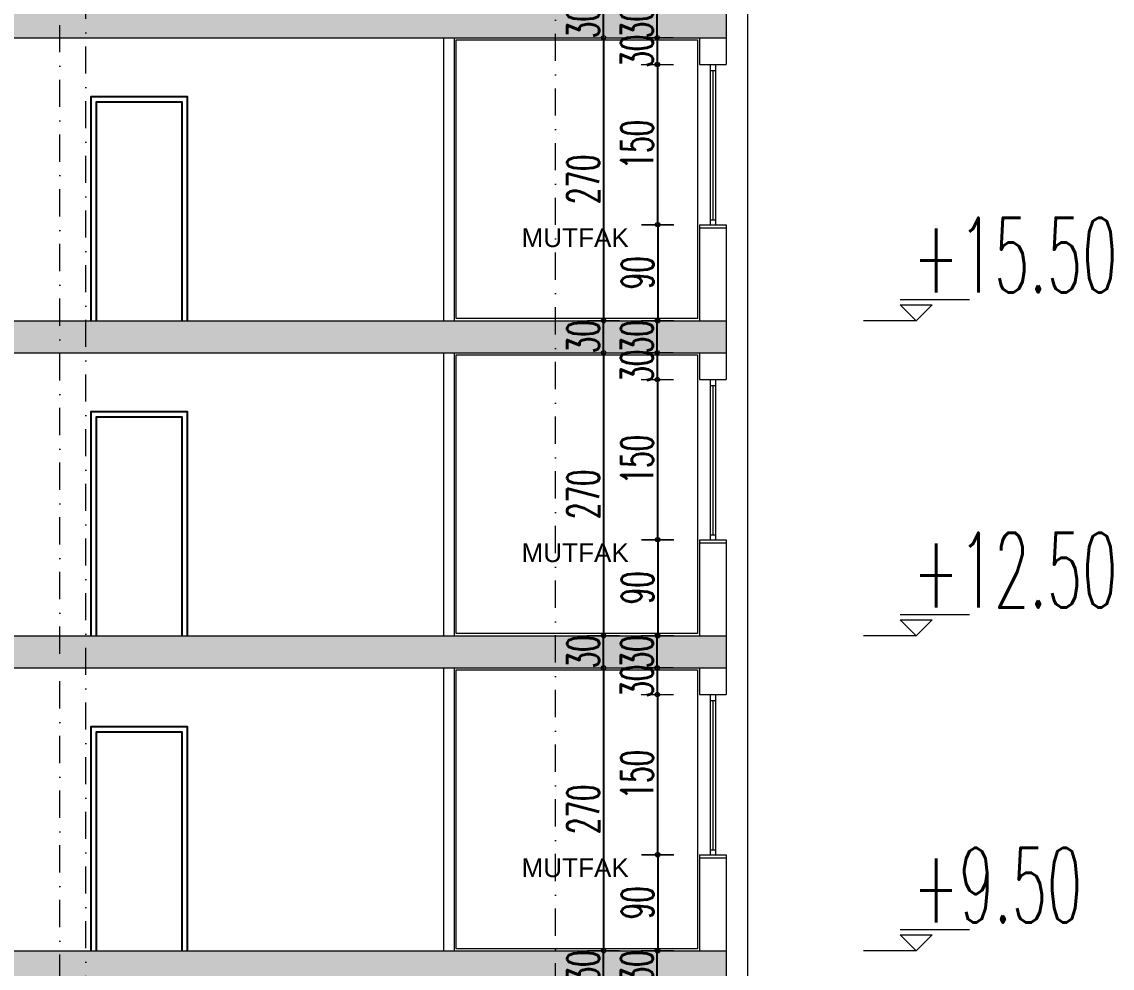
# Model space of a CAD drawing. Header units: millimetres. Extents: x -16104 to 67872, y -88009 to 12107.
# Drawn here: x 1057.5 to 1312.9, y -7290.2 to -7068.7 of the extents above; entities that cross this region are included whole.
import ezdxf

# ---------------------------------------------------------------- set-up
doc = ezdxf.new("R2010")
doc.units = ezdxf.units.MM
doc.linetypes.add('DASHDOTX2', pattern=[50.8, 25.4, -12.7, 0, -12.7])
doc.layers.get('0').update_dxf_attribs({"color": 241})
doc.layers.add('TARAMA', color=8, linetype='Continuous', lineweight=15)
doc.styles.add('DIM', font='Txttw.shx', dxfattribs={"width": 0.6})
doc.styles.add('OLCU', font='simplex.shx', dxfattribs={"width": 0.6, "height": 1400})
doc.dimstyles.new('50', dxfattribs={"dimscale": 0, "dimtxt": 30, "dimasz": 1, "dimexe": 0, "dimexo": 2, "dimgap": 4, "dimtad": 1, "dimdec": 0, "dimzin": 0, "dimdsep": 46, "dimtxsty": 'DIM', "dimblk1": 'DOT', "dimblk2": 'DOT', "dimsah": 1, "dimcen": 1.5, "dimdle": 3, "dimse1": 1, "dimse2": 1, "dimclrd": 256, "dimclre": 9, "dimclrt": 256, "dimadec": 0, "dimazin": 0, "dimtfac": 0.24, "dimtdec": 0, "dimtix": 1, "dimtmove": 2, "dimatfit": 3, "dimldrblk": 'DOT', "dimfxl": 0, "dimtolj": 1, "dimtzin": 15, "dimarcsym": 0})
pattern_1 = [(45, (14602.0634, -51966.1225), (-1.76776695, 1.76776695), []), (45, (14603.8284, -51966.1225), (-1.76776695, 1.76776695), [1.2, -0.5])]

# ---------------------------------------------------------------- blocks, each defined once
blk = doc.blocks.new('DOT')
for p, q in [((0, 15), (0, -15)), ((-2, 0), (0, 0)), ((2, 0), (0, 0))]:
    blk.add_line(p, q)
blk.add_circle((0, 0), 2)
blk = doc.blocks.new('*D3409')
at = {"layer": 'Defpoints', "color": 0, "transparency": 16777216}
for p in [(49011.1, -33881.4), (49050.8, -33881.4), (49050.8, -33911.4)]:
    blk.add_point(p, dxfattribs=at)
at = {"layer": 'TARAMA', "lineweight": -2, "transparency": 16777216}
for p, q in [((49011.1, -33880.4), (49011.1, -33879.4)), ((49011.1, -33911.4), (49011.1, -33881.4)), ((49011.1, -33912.4), (49011.1, -33913.4))]:
    blk.add_line(p, q, dxfattribs=at)
for p, rotation in [((49011.1, -33881.4), 270), ((49011.1, -33911.4), 90)]:
    blk.add_blockref('DOT', p, dxfattribs=dict(at, rotation=rotation))
at = {"layer": 'TARAMA', "transparency": 16777216, "insert": (48992.1, -33896.4), "char_height": 30, "attachment_point": 5, "rotation": 90, "style": 'DIM'}
blk.add_mtext('\\A1;30', dxfattribs=at)
blk = doc.blocks.new('*D3410')
at = {"layer": 'Defpoints', "color": 0, "transparency": 16777216}
for p in [(49050.8, -33911.4), (49011.1, -33936.4), (49050.8, -33936.4)]:
    blk.add_point(p, dxfattribs=at)
at = {"layer": 'TARAMA', "lineweight": -2, "transparency": 16777216}
for p, q in [((49011.1, -33910.4), (49011.1, -33909.4)), ((49011.1, -33911.4), (49011.1, -33936.4)), ((49011.1, -33937.4), (49011.1, -33938.4))]:
    blk.add_line(p, q, dxfattribs=at)
for p, rotation in [((49011.1, -33911.4), 270), ((49011.1, -33936.4), 90)]:
    blk.add_blockref('DOT', p, dxfattribs=dict(at, rotation=rotation))
at = {"layer": 'TARAMA', "transparency": 16777216, "insert": (48992.1, -33923.9), "char_height": 30, "attachment_point": 5, "rotation": 90, "style": 'DIM'}
blk.add_mtext('\\A1;30', dxfattribs=at)
blk = doc.blocks.new('*D3244')
at = {"layer": 'Defpoints', "color": 0, "transparency": 16777216}
for p in [(49050.8, -33936.4), (49011.3, -34086.4), (49050.8, -34086.4)]:
    blk.add_point(p, dxfattribs=at)
at = {"layer": 'TARAMA', "lineweight": -2, "transparency": 16777216}
blk.add_line((49011.3, -33937.4), (49011.3, -34085.4), dxfattribs=at)
for p, rotation in [((49011.3, -33936.4), 90), ((49011.3, -34086.4), 270)]:
    blk.add_blockref('DOT', p, dxfattribs=dict(at, rotation=rotation))
at = {"layer": 'TARAMA', "transparency": 16777216, "insert": (48992.3, -34011.4), "char_height": 30, "attachment_point": 5, "rotation": 90, "style": 'DIM'}
blk.add_mtext('\\A1;150', dxfattribs=at)
blk = doc.blocks.new('*D3245')
at = {"layer": 'Defpoints', "color": 0, "transparency": 16777216}
for p in [(49050.8, -34086.4), (49011.7, -34176.4), (49050.8, -34176.4)]:
    blk.add_point(p, dxfattribs=at)
at = {"layer": 'TARAMA', "lineweight": -2, "transparency": 16777216}
blk.add_line((49011.7, -34087.4), (49011.7, -34175.4), dxfattribs=at)
for p, rotation in [((49011.7, -34086.4), 90), ((49011.7, -34176.4), 270)]:
    blk.add_blockref('DOT', p, dxfattribs=dict(at, rotation=rotation))
at = {"layer": 'TARAMA', "transparency": 16777216, "insert": (48992.7, -34131.4), "char_height": 30, "attachment_point": 5, "rotation": 90, "style": 'DIM'}
blk.add_mtext('\\A1;90', dxfattribs=at)
blk = doc.blocks.new('*D3412')
at = {"layer": 'Defpoints', "color": 0, "transparency": 16777216}
for p in [(49011.1, -34176.4), (49050.8, -34176.4), (49050.8, -34206.4)]:
    blk.add_point(p, dxfattribs=at)
at = {"layer": 'TARAMA', "lineweight": -2, "transparency": 16777216}
for p, q in [((49011.1, -34175.4), (49011.1, -34174.4)), ((49011.1, -34206.4), (49011.1, -34176.4)), ((49011.1, -34207.4), (49011.1, -34208.4))]:
    blk.add_line(p, q, dxfattribs=at)
for p, rotation in [((49011.1, -34176.4), 270), ((49011.1, -34206.4), 90)]:
    blk.add_blockref('DOT', p, dxfattribs=dict(at, rotation=rotation))
at = {"layer": 'TARAMA', "transparency": 16777216, "insert": (48992.1, -34191.4), "char_height": 30, "attachment_point": 5, "rotation": 90, "style": 'DIM'}
blk.add_mtext('\\A1;30', dxfattribs=at)
blk = doc.blocks.new('*D3413')
at = {"layer": 'Defpoints', "color": 0, "transparency": 16777216}
for p in [(49050.8, -34206.4), (49011.1, -34231.4), (49050.8, -34231.4)]:
    blk.add_point(p, dxfattribs=at)
at = {"layer": 'TARAMA', "lineweight": -2, "transparency": 16777216}
for p, q in [((49011.1, -34205.4), (49011.1, -34204.4)), ((49011.1, -34206.4), (49011.1, -34231.4)), ((49011.1, -34232.4), (49011.1, -34233.4))]:
    blk.add_line(p, q, dxfattribs=at)
for p, rotation in [((49011.1, -34206.4), 270), ((49011.1, -34231.4), 90)]:
    blk.add_blockref('DOT', p, dxfattribs=dict(at, rotation=rotation))
at = {"layer": 'TARAMA', "transparency": 16777216, "insert": (48992.1, -34218.9), "char_height": 30, "attachment_point": 5, "rotation": 90, "style": 'DIM'}
blk.add_mtext('\\A1;30', dxfattribs=at)
blk = doc.blocks.new('*D3258')
at = {"layer": 'Defpoints', "color": 0, "transparency": 16777216}
for p in [(49050.8, -34231.4), (49011.3, -34381.4), (49050.8, -34381.4)]:
    blk.add_point(p, dxfattribs=at)
at = {"layer": 'TARAMA', "lineweight": -2, "transparency": 16777216}
blk.add_line((49011.3, -34232.4), (49011.3, -34380.4), dxfattribs=at)
for p, rotation in [((49011.3, -34231.4), 90), ((49011.3, -34381.4), 270)]:
    blk.add_blockref('DOT', p, dxfattribs=dict(at, rotation=rotation))
at = {"layer": 'TARAMA', "transparency": 16777216, "insert": (48992.3, -34306.4), "char_height": 30, "attachment_point": 5, "rotation": 90, "style": 'DIM'}
blk.add_mtext('\\A1;150', dxfattribs=at)
blk = doc.blocks.new('*D3259')
at = {"layer": 'Defpoints', "color": 0, "transparency": 16777216}
for p in [(49050.8, -34381.4), (49011.7, -34471.4), (49050.8, -34471.4)]:
    blk.add_point(p, dxfattribs=at)
at = {"layer": 'TARAMA', "lineweight": -2, "transparency": 16777216}
blk.add_line((49011.7, -34382.4), (49011.7, -34470.4), dxfattribs=at)
for p, rotation in [((49011.7, -34381.4), 90), ((49011.7, -34471.4), 270)]:
    blk.add_blockref('DOT', p, dxfattribs=dict(at, rotation=rotation))
at = {"layer": 'TARAMA', "transparency": 16777216, "insert": (48992.7, -34426.4), "char_height": 30, "attachment_point": 5, "rotation": 90, "style": 'DIM'}
blk.add_mtext('\\A1;90', dxfattribs=at)
blk = doc.blocks.new('*D3415')
at = {"layer": 'Defpoints', "color": 0, "transparency": 16777216}
for p in [(49011.1, -34471.4), (49050.8, -34471.4), (49050.8, -34501.4)]:
    blk.add_point(p, dxfattribs=at)
at = {"layer": 'TARAMA', "lineweight": -2, "transparency": 16777216}
for p, q in [((49011.1, -34470.4), (49011.1, -34469.4)), ((49011.1, -34501.4), (49011.1, -34471.4)), ((49011.1, -34502.4), (49011.1, -34503.4))]:
    blk.add_line(p, q, dxfattribs=at)
for p, rotation in [((49011.1, -34471.4), 270), ((49011.1, -34501.4), 90)]:
    blk.add_blockref('DOT', p, dxfattribs=dict(at, rotation=rotation))
at = {"layer": 'TARAMA', "transparency": 16777216, "insert": (48992.1, -34486.4), "char_height": 30, "attachment_point": 5, "rotation": 90, "style": 'DIM'}
blk.add_mtext('\\A1;30', dxfattribs=at)
blk = doc.blocks.new('*D3416')
at = {"layer": 'Defpoints', "color": 0, "transparency": 16777216}
for p in [(49050.8, -34501.4), (49011.1, -34526.4), (49050.8, -34526.4)]:
    blk.add_point(p, dxfattribs=at)
at = {"layer": 'TARAMA', "lineweight": -2, "transparency": 16777216}
for p, q in [((49011.1, -34500.4), (49011.1, -34499.4)), ((49011.1, -34501.4), (49011.1, -34526.4)), ((49011.1, -34527.4), (49011.1, -34528.4))]:
    blk.add_line(p, q, dxfattribs=at)
for p, rotation in [((49011.1, -34501.4), 270), ((49011.1, -34526.4), 90)]:
    blk.add_blockref('DOT', p, dxfattribs=dict(at, rotation=rotation))
at = {"layer": 'TARAMA', "transparency": 16777216, "insert": (48992.1, -34513.9), "char_height": 30, "attachment_point": 5, "rotation": 90, "style": 'DIM'}
blk.add_mtext('\\A1;30', dxfattribs=at)
blk = doc.blocks.new('*D3272')
at = {"layer": 'Defpoints', "color": 0, "transparency": 16777216}
for p in [(49050.8, -34526.4), (49011.3, -34676.4), (49050.8, -34676.4)]:
    blk.add_point(p, dxfattribs=at)
at = {"layer": 'TARAMA', "lineweight": -2, "transparency": 16777216}
blk.add_line((49011.3, -34527.4), (49011.3, -34675.4), dxfattribs=at)
for p, rotation in [((49011.3, -34526.4), 90), ((49011.3, -34676.4), 270)]:
    blk.add_blockref('DOT', p, dxfattribs=dict(at, rotation=rotation))
at = {"layer": 'TARAMA', "transparency": 16777216, "insert": (48992.3, -34601.4), "char_height": 30, "attachment_point": 5, "rotation": 90, "style": 'DIM'}
blk.add_mtext('\\A1;150', dxfattribs=at)
blk = doc.blocks.new('*D3273')
at = {"layer": 'Defpoints', "color": 0, "transparency": 16777216}
for p in [(49050.8, -34676.4), (49011.7, -34766.4), (49050.8, -34766.4)]:
    blk.add_point(p, dxfattribs=at)
at = {"layer": 'TARAMA', "lineweight": -2, "transparency": 16777216}
blk.add_line((49011.7, -34677.4), (49011.7, -34765.4), dxfattribs=at)
for p, rotation in [((49011.7, -34676.4), 90), ((49011.7, -34766.4), 270)]:
    blk.add_blockref('DOT', p, dxfattribs=dict(at, rotation=rotation))
at = {"layer": 'TARAMA', "transparency": 16777216, "insert": (48992.7, -34721.4), "char_height": 30, "attachment_point": 5, "rotation": 90, "style": 'DIM'}
blk.add_mtext('\\A1;90', dxfattribs=at)
blk = doc.blocks.new('*D3287')
at = {"layer": 'Defpoints', "color": 0, "transparency": 16777216}
for p in [(49011.1, -34766.4), (49050.8, -34766.4), (49050.8, -34796.4)]:
    blk.add_point(p, dxfattribs=at)
at = {"layer": 'TARAMA', "lineweight": -2, "transparency": 16777216}
for p, q in [((49011.1, -34765.4), (49011.1, -34764.4)), ((49011.1, -34796.4), (49011.1, -34766.4)), ((49011.1, -34797.4), (49011.1, -34798.4))]:
    blk.add_line(p, q, dxfattribs=at)
for p, rotation in [((49011.1, -34766.4), 270), ((49011.1, -34796.4), 90)]:
    blk.add_blockref('DOT', p, dxfattribs=dict(at, rotation=rotation))
at = {"layer": 'TARAMA', "transparency": 16777216, "insert": (48992.1, -34781.4), "char_height": 30, "attachment_point": 5, "rotation": 90, "style": 'DIM'}
blk.add_mtext('\\A1;30', dxfattribs=at)
blk = doc.blocks.new('*D3325')
at = {"layer": 'Defpoints', "color": 0, "transparency": 16777216}
for p in [(48960.8, -33911.4), (48960.8, -34176.4), (48960.8, -34176.4)]:
    blk.add_point(p, dxfattribs=at)
at = {"layer": 'TARAMA', "lineweight": -2, "transparency": 16777216}
blk.add_line((48960.8, -33912.4), (48960.8, -34175.4), dxfattribs=at)
for p, rotation in [((48960.8, -33911.4), 90), ((48960.8, -34176.4), 270)]:
    blk.add_blockref('DOT', p, dxfattribs=dict(at, rotation=rotation))
at = {"layer": 'TARAMA', "transparency": 16777216, "insert": (48941.8, -34043.9), "char_height": 30, "attachment_point": 5, "rotation": 90, "style": 'DIM'}
blk.add_mtext('\\A1;270', dxfattribs=at)
blk = doc.blocks.new('*D3423')
at = {"layer": 'Defpoints', "color": 0, "transparency": 16777216}
for p in [(48960.8, -33881.4), (49000.5, -33881.4), (49000.5, -33911.4)]:
    blk.add_point(p, dxfattribs=at)
at = {"layer": 'TARAMA', "lineweight": -2, "transparency": 16777216}
for p, q in [((48960.8, -33880.4), (48960.8, -33879.4)), ((48960.8, -33911.4), (48960.8, -33881.4)), ((48960.8, -33912.4), (48960.8, -33913.4))]:
    blk.add_line(p, q, dxfattribs=at)
for p, rotation in [((48960.8, -33881.4), 270), ((48960.8, -33911.4), 90)]:
    blk.add_blockref('DOT', p, dxfattribs=dict(at, rotation=rotation))
at = {"layer": 'TARAMA', "transparency": 16777216, "insert": (48941.8, -33896.4), "char_height": 30, "attachment_point": 5, "rotation": 90, "style": 'DIM'}
blk.add_mtext('\\A1;30', dxfattribs=at)
blk = doc.blocks.new('*D3328')
at = {"layer": 'Defpoints', "color": 0, "transparency": 16777216}
for p in [(48960.8, -34206.4), (48960.8, -34471.4), (48960.8, -34471.4)]:
    blk.add_point(p, dxfattribs=at)
at = {"layer": 'TARAMA', "lineweight": -2, "transparency": 16777216}
blk.add_line((48960.8, -34207.4), (48960.8, -34470.4), dxfattribs=at)
for p, rotation in [((48960.8, -34206.4), 90), ((48960.8, -34471.4), 270)]:
    blk.add_blockref('DOT', p, dxfattribs=dict(at, rotation=rotation))
at = {"layer": 'TARAMA', "transparency": 16777216, "insert": (48941.8, -34338.9), "char_height": 30, "attachment_point": 5, "rotation": 90, "style": 'DIM'}
blk.add_mtext('\\A1;270', dxfattribs=at)
blk = doc.blocks.new('*D3424')
at = {"layer": 'Defpoints', "color": 0, "transparency": 16777216}
for p in [(48960.8, -34176.4), (49000.5, -34176.4), (49000.5, -34206.4)]:
    blk.add_point(p, dxfattribs=at)
at = {"layer": 'TARAMA', "lineweight": -2, "transparency": 16777216}
for p, q in [((48960.8, -34175.4), (48960.8, -34174.4)), ((48960.8, -34206.4), (48960.8, -34176.4)), ((48960.8, -34207.4), (48960.8, -34208.4))]:
    blk.add_line(p, q, dxfattribs=at)
for p, rotation in [((48960.8, -34176.4), 270), ((48960.8, -34206.4), 90)]:
    blk.add_blockref('DOT', p, dxfattribs=dict(at, rotation=rotation))
at = {"layer": 'TARAMA', "transparency": 16777216, "insert": (48941.8, -34191.4), "char_height": 30, "attachment_point": 5, "rotation": 90, "style": 'DIM'}
blk.add_mtext('\\A1;30', dxfattribs=at)
blk = doc.blocks.new('*D3331')
at = {"layer": 'Defpoints', "color": 0, "transparency": 16777216}
for p in [(48960.8, -34501.4), (48960.8, -34766.4), (48960.8, -34766.4)]:
    blk.add_point(p, dxfattribs=at)
at = {"layer": 'TARAMA', "lineweight": -2, "transparency": 16777216}
blk.add_line((48960.8, -34502.4), (48960.8, -34765.4), dxfattribs=at)
for p, rotation in [((48960.8, -34501.4), 90), ((48960.8, -34766.4), 270)]:
    blk.add_blockref('DOT', p, dxfattribs=dict(at, rotation=rotation))
at = {"layer": 'TARAMA', "transparency": 16777216, "insert": (48941.8, -34633.9), "char_height": 30, "attachment_point": 5, "rotation": 90, "style": 'DIM'}
blk.add_mtext('\\A1;270', dxfattribs=at)
blk = doc.blocks.new('*D3425')
at = {"layer": 'Defpoints', "color": 0, "transparency": 16777216}
for p in [(48960.8, -34471.4), (49000.5, -34471.4), (49000.5, -34501.4)]:
    blk.add_point(p, dxfattribs=at)
at = {"layer": 'TARAMA', "lineweight": -2, "transparency": 16777216}
for p, q in [((48960.8, -34470.4), (48960.8, -34469.4)), ((48960.8, -34501.4), (48960.8, -34471.4)), ((48960.8, -34502.4), (48960.8, -34503.4))]:
    blk.add_line(p, q, dxfattribs=at)
for p, rotation in [((48960.8, -34471.4), 270), ((48960.8, -34501.4), 90)]:
    blk.add_blockref('DOT', p, dxfattribs=dict(at, rotation=rotation))
at = {"layer": 'TARAMA', "transparency": 16777216, "insert": (48941.8, -34486.4), "char_height": 30, "attachment_point": 5, "rotation": 90, "style": 'DIM'}
blk.add_mtext('\\A1;30', dxfattribs=at)
blk = doc.blocks.new('*D3335')
at = {"layer": 'Defpoints', "color": 0, "transparency": 16777216}
for p in [(48960.8, -34766.4), (49000.5, -34766.4), (49000.5, -34796.4)]:
    blk.add_point(p, dxfattribs=at)
at = {"layer": 'TARAMA', "lineweight": -2, "transparency": 16777216}
for p, q in [((48960.8, -34765.4), (48960.8, -34764.4)), ((48960.8, -34796.4), (48960.8, -34766.4)), ((48960.8, -34797.4), (48960.8, -34798.4))]:
    blk.add_line(p, q, dxfattribs=at)
for p, rotation in [((48960.8, -34766.4), 270), ((48960.8, -34796.4), 90)]:
    blk.add_blockref('DOT', p, dxfattribs=dict(at, rotation=rotation))
at = {"layer": 'TARAMA', "transparency": 16777216, "insert": (48941.8, -34781.4), "char_height": 30, "attachment_point": 5, "rotation": 90, "style": 'DIM'}
blk.add_mtext('\\A1;30', dxfattribs=at)
blk = doc.blocks.new('POK')
at = {"layer": 'TARAMA'}
h = blk.add_hatch(dxfattribs=at)
h.set_pattern_fill('JIS_STN_2.5,_O', color=256)
h.set_pattern_definition(pattern_1)
h.paths.add_polyline_path([(48031.3, -33881.4), (48031.3, -33911.4), (49075.8, -33911.4), (49075.8, -33881.4)])
h.paths.add_polyline_path([(48079.8, -33918.5), (48079.8, -33874.3), (48124.8, -33874.3), (48124.8, -33918.5)], flags=9)
h.paths.add_polyline_path([(48969.6, -33918.5), (48969.6, -33874.3), (49014.6, -33874.3), (49014.6, -33918.5)], flags=9)
h.paths.add_polyline_path([(48969.6, -33946), (48969.6, -33901.8), (49014.6, -33901.8), (49014.6, -33946)], flags=9)
h.paths.add_polyline_path([(48919.3, -33918.5), (48919.3, -33874.3), (48964.3, -33874.3), (48964.3, -33918.5)], flags=9)
h = blk.add_hatch(dxfattribs=at)
h.set_pattern_fill('JIS_STN_2.5,_O', color=256)
h.set_pattern_definition(pattern_1)
h.paths.add_polyline_path([(49075.8, -34206.4), (49075.8, -34176.4), (48031.3, -34176.4), (48031.3, -34206.4)])
h.paths.add_polyline_path([(48079.8, -34213.5), (48079.8, -34169.3), (48124.8, -34169.3), (48124.8, -34213.5)], flags=9)
h.paths.add_polyline_path([(48969.6, -34213.5), (48969.6, -34169.3), (49014.6, -34169.3), (49014.6, -34213.5)], flags=9)
h.paths.add_polyline_path([(48969.6, -34241), (48969.6, -34196.8), (49014.6, -34196.8), (49014.6, -34241)], flags=9)
h.paths.add_polyline_path([(48919.3, -34213.5), (48919.3, -34169.3), (48964.3, -34169.3), (48964.3, -34213.5)], flags=9)
h = blk.add_hatch(dxfattribs=at)
h.set_pattern_fill('JIS_STN_2.5,_O', color=256)
h.set_pattern_definition(pattern_1)
h.paths.add_polyline_path([(49075.8, -34501.4), (49075.8, -34471.4), (48031.3, -34471.4), (48031.3, -34501.4)])
h.paths.add_polyline_path([(48079.8, -34508.5), (48079.8, -34464.3), (48124.8, -34464.3), (48124.8, -34508.5)], flags=9)
h.paths.add_polyline_path([(48969.6, -34508.5), (48969.6, -34464.3), (49014.6, -34464.3), (49014.6, -34508.5)], flags=9)
h.paths.add_polyline_path([(48969.6, -34536), (48969.6, -34491.8), (49014.6, -34491.8), (49014.6, -34536)], flags=9)
h.paths.add_polyline_path([(48919.3, -34508.5), (48919.3, -34464.3), (48964.3, -34464.3), (48964.3, -34508.5)], flags=9)
h = blk.add_hatch(dxfattribs=at)
h.set_pattern_fill('JIS_STN_2.5,_O', color=256)
h.set_pattern_definition(pattern_1)
h.paths.add_polyline_path([(49075.8, -34796.4), (49075.8, -34766.4), (48031.3, -34766.4), (48031.3, -34796.4)])
for points in [[(48480.8, -34176.4), (48480.8, -33966.4), (48570.8, -33966.4), (48570.8, -34176.4)], [(48485.8, -34176.4), (48485.8, -33971.4), (48565.8, -33971.4), (48565.8, -34176.4)], [(48480.8, -34471.4), (48480.8, -34261.4), (48570.8, -34261.4), (48570.8, -34471.4)], [(48485.8, -34471.4), (48485.8, -34266.4), (48565.8, -34266.4), (48565.8, -34471.4)], [(48480.8, -34766.4), (48480.8, -34556.4), (48570.8, -34556.4), (48570.8, -34766.4)], [(48485.8, -34766.4), (48485.8, -34561.4), (48565.8, -34561.4), (48565.8, -34766.4)]]:
    blk.add_lwpolyline(points)
at = {"layer": 'TARAMA', "linetype": 'DASHDOTX2'}
for p, q in [((48475.8, -36044), (48475.8, -33150.3)), ((48451.3, -36075.4), (48451.3, -33181.7)), ((48915.8, -36083.5), (48915.8, -33189.8))]:
    blk.add_line(p, q, dxfattribs=at)
at = {"layer": 'TARAMA'}
for p, q in [((49075.8, -33881.4), (49075.8, -33936.4)), ((49095.8, -33881.4), (49095.8, -34176.4)), ((48031.3, -33911.4), (49075.8, -33911.4)), ((48810.8, -33911.4), (48810.8, -34176.4)), ((48820.8, -33911.4), (48820.8, -34176.4)), ((49050.8, -33911.4), (49050.8, -33936.4)), ((49050.8, -33936.4), (49075.8, -33936.4)), ((49060.8, -33936.4), (49060.8, -34086.4)), ((49060.8, -33942), (49065.8, -33942)), ((49063.3, -33942), (49063.3, -34081.8)), ((49065.8, -33936.4), (49065.8, -34086.4)), ((49050.8, -34086.4), (49050.8, -34176.4)), ((49050.8, -34086.4), (49075.8, -34086.4)), ((49060.8, -34081.8), (49065.8, -34081.8)), ((49075.8, -34086.4), (49075.8, -34176.4)), ((49050.8, -34089.4), (49075.8, -34089.4)), ((48031.3, -34176.4), (49075.8, -34176.4)), ((49075.8, -34176.4), (49075.8, -34231.4)), ((49095.8, -34176.4), (49095.8, -34471.4)), ((48031.3, -34206.4), (49075.8, -34206.4)), ((48810.8, -34206.4), (48810.8, -34471.4)), ((48820.8, -34206.4), (48820.8, -34471.4)), ((49050.8, -34206.4), (49050.8, -34231.4)), ((49050.8, -34231.4), (49075.8, -34231.4)), ((49060.8, -34231.4), (49060.8, -34381.4)), ((49065.8, -34231.4), (49065.8, -34381.4)), ((49060.8, -34237), (49065.8, -34237)), ((49063.3, -34237), (49063.3, -34376.8)), ((49050.8, -34381.4), (49050.8, -34471.4)), ((49050.8, -34381.4), (49075.8, -34381.4)), ((49050.8, -34384.4), (49075.8, -34384.4)), ((49060.8, -34376.8), (49065.8, -34376.8)), ((49075.8, -34381.4), (49075.8, -34471.4)), ((48031.3, -34471.4), (49075.8, -34471.4)), ((49075.8, -34471.4), (49075.8, -34526.4)), ((49095.8, -34471.4), (49095.8, -34766.4)), ((48031.3, -34501.4), (49075.8, -34501.4)), ((48810.8, -34501.4), (48810.8, -34766.4)), ((48820.8, -34501.4), (48820.8, -34766.4)), ((49050.8, -34501.4), (49050.8, -34526.4)), ((49050.8, -34526.4), (49075.8, -34526.4)), ((49060.8, -34526.4), (49060.8, -34676.4)), ((49065.8, -34526.4), (49065.8, -34676.4)), ((49060.8, -34532), (49065.8, -34532)), ((49063.3, -34532), (49063.3, -34671.8)), ((49050.8, -34676.4), (49050.8, -34766.4)), ((49050.8, -34676.4), (49075.8, -34676.4)), ((49050.8, -34679.4), (49075.8, -34679.4)), ((49060.8, -34671.8), (49065.8, -34671.8)), ((49075.8, -34676.4), (49075.8, -34766.4)), ((48031.3, -34766.4), (49075.8, -34766.4)), ((49075.8, -34766.4), (49075.8, -34821.4)), ((49095.8, -34766.4), (49095.8, -35061.4))]:
    blk.add_line(p, q, dxfattribs=at)
at = {"layer": 'TARAMA', "ltscale": 0.01}
for p, q in [((49238.7, -34156.4), (49303.7, -34156.4)), ((49253.7, -34176.4), (49238.7, -34161.4)), ((49238.7, -34161.4), (49268.7, -34161.4)), ((49253.7, -34176.4), (49268.7, -34161.4)), ((49253.7, -34176.4), (49204.3, -34176.4)), ((49238.7, -34451.4), (49303.7, -34451.4)), ((49253.7, -34471.4), (49238.7, -34456.4)), ((49238.7, -34456.4), (49268.7, -34456.4)), ((49253.7, -34471.4), (49268.7, -34456.4)), ((49253.7, -34471.4), (49204.3, -34471.4)), ((49238.7, -34746.4), (49303.7, -34746.4)), ((49253.7, -34766.4), (49238.7, -34751.4)), ((49238.7, -34751.4), (49268.7, -34751.4)), ((49253.7, -34766.4), (49268.7, -34751.4)), ((49253.7, -34766.4), (49204.3, -34766.4))]:
    blk.add_line(p, q, dxfattribs=at)
at = {"layer": 'TARAMA'}
for points in [[(48822.8, -33913.4), (49048.8, -33913.4), (49048.8, -34086.4), (49048.8, -34174.4), (48822.8, -34174.4)], [(48822.8, -34208.4), (49048.8, -34208.4), (49048.8, -34381.4), (49048.8, -34469.4), (48822.8, -34469.4)], [(48822.8, -34503.4), (49048.8, -34503.4), (49048.8, -34676.4), (49048.8, -34764.4), (48822.8, -34764.4)]]:
    blk.add_lwpolyline(points, close=True, dxfattribs=at)
at = {"layer": 'TARAMA', "ltscale": 0.01, "style": 'OLCU', "width": 0.55}
for s, p in [('+15.50', (49250.9, -34149.9)), ('+12.50', (49250.9, -34444.9)), ('+9.50', (49250.9, -34739.9))]:
    blk.add_text(s, height=70, dxfattribs=at).set_placement(p)
at = {"layer": 'TARAMA', "char_height": 17.5, "width": 1076.841, "attachment_point": 9}
for insert in [(48984.5, -34107.6), (48984.5, -34402.6), (48984.5, -34697.6)]:
    blk.add_mtext('{\\fArial|b0|i0|c162|p34;MUTFAK}', dxfattribs=dict(at, insert=insert))
at = {"layer": 'TARAMA'}
for base, p1, p2, picture, middle in [((48960.8, -33881.4), (49000.5, -33911.4), (49000.5, -33881.4), '*D3423', (48941.8, -33896.4)), ((49011.1, -33881.4), (49050.8, -33911.4), (49050.8, -33881.4), '*D3409', (48992.1, -33896.4)), ((49011.3, -34086.4), (49050.8, -33936.4), (49050.8, -34086.4), '*D3244', (48992.3, -34011.4)), ((49011.7, -34176.4), (49050.8, -34086.4), (49050.8, -34176.4), '*D3245', (48992.7, -34131.4)), ((48960.8, -34176.4), (49000.5, -34206.4), (49000.5, -34176.4), '*D3424', (48941.8, -34191.4)), ((49011.1, -34176.4), (49050.8, -34206.4), (49050.8, -34176.4), '*D3412', (48992.1, -34191.4)), ((49011.3, -34381.4), (49050.8, -34231.4), (49050.8, -34381.4), '*D3258', (48992.3, -34306.4)), ((49011.7, -34471.4), (49050.8, -34381.4), (49050.8, -34471.4), '*D3259', (48992.7, -34426.4)), ((48960.8, -34471.4), (49000.5, -34501.4), (49000.5, -34471.4), '*D3425', (48941.8, -34486.4)), ((49011.1, -34471.4), (49050.8, -34501.4), (49050.8, -34471.4), '*D3415', (48992.1, -34486.4)), ((49011.3, -34676.4), (49050.8, -34526.4), (49050.8, -34676.4), '*D3272', (48992.3, -34601.4)), ((49011.7, -34766.4), (49050.8, -34676.4), (49050.8, -34766.4), '*D3273', (48992.7, -34721.4)), ((48960.8, -34766.4), (49000.5, -34796.4), (49000.5, -34766.4), '*D3335', (48941.8, -34781.4)), ((49011.1, -34766.4), (49050.8, -34796.4), (49050.8, -34766.4), '*D3287', (48992.1, -34781.4))]:
    dim = blk.add_linear_dim(base=base, p1=p1, p2=p2, angle=90, dimstyle='50', override={"dimscale": 1}, dxfattribs=at)
    dim.commit()
    dim.dimension.update_dxf_attribs({"geometry": picture, "text_midpoint": middle})
for base, p1, p2, text, picture, middle in [((49011.1, -33936.4), (49050.8, -33911.4), (49050.8, -33936.4), '30', '*D3410', (48992.1, -33923.9)), ((48960.8, -34176.4), (48960.8, -33911.4), (48960.8, -34176.4), '270', '*D3325', (48941.8, -34043.9)), ((49011.1, -34231.4), (49050.8, -34206.4), (49050.8, -34231.4), '30', '*D3413', (48992.1, -34218.9)), ((48960.8, -34471.4), (48960.8, -34206.4), (48960.8, -34471.4), '270', '*D3328', (48941.8, -34338.9)), ((49011.1, -34526.4), (49050.8, -34501.4), (49050.8, -34526.4), '30', '*D3416', (48992.1, -34513.9)), ((48960.8, -34766.4), (48960.8, -34501.4), (48960.8, -34766.4), '270', '*D3331', (48941.8, -34633.9))]:
    dim = blk.add_linear_dim(base=base, p1=p1, p2=p2, angle=90, text=text, dimstyle='50', override={"dimscale": 1}, dxfattribs=at)
    dim.commit()
    dim.dimension.update_dxf_attribs({"geometry": picture, "text_midpoint": middle})

msp = doc.modelspace()

# ---------------------------------------------------------------- block references
at = {"xscale": 0.25, "yscale": 0.25, "zscale": 0.25}
msp.add_blockref('POK', (-11046.48, 1405.43), dxfattribs=at)

doc.saveas('drawing.dxf')
